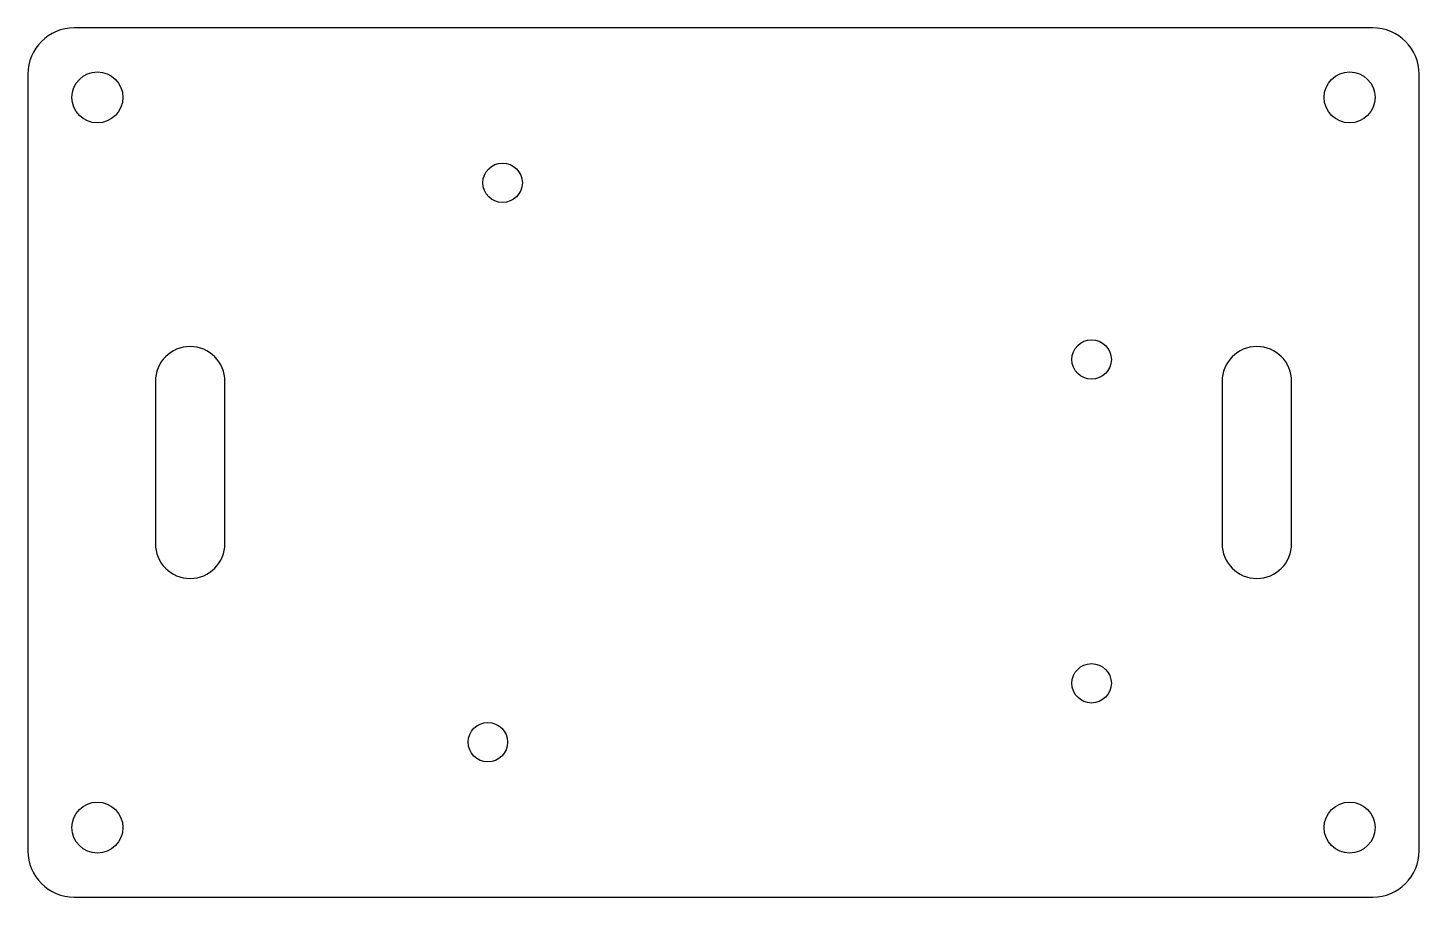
# Model space of a CAD drawing. Header units: millimetres. Extents: x 0 to 120, y 0 to 75.
import ezdxf

# ---------------------------------------------------------------- set-up
doc = ezdxf.new("R2010")
doc.units = ezdxf.units.MM

msp = doc.modelspace()

# ---------------------------------------------------------------- linework, layer by layer
at = {"layer": 'CUT'}
for p, q in [((116, 75), (4, 75)), ((0, 71), (0, 4)), ((120, 4), (120, 71)), ((11, 44.5), (11, 30.5)), ((17, 30.5), (17, 44.5)), ((103, 44.5), (103, 30.5)), ((109, 30.5), (109, 44.5)), ((4, 0), (116, 0))]:
    msp.add_line(p, q, dxfattribs=at)
for centre, radius in [((6, 69), 2.2), ((114, 69), 2.2), ((40.95, 61.63), 1.7), ((91.75, 46.39), 1.7), ((91.75, 18.45), 1.7), ((39.68, 13.37), 1.7), ((6, 6), 2.2), ((114, 6), 2.2)]:
    msp.add_circle(centre, radius, dxfattribs=at)
for centre, radius, start, end in [((4, 71), 4, 90, 180), ((116, 71), 4, 0, 90), ((14, 44.5), 3, 0, 180), ((106, 44.5), 3, 0, 180), ((14, 30.5), 3, 180, 360), ((106, 30.5), 3, 180, 360), ((4, 4), 4, 180, 270), ((116, 4), 4, 270, 360)]:
    msp.add_arc(centre, radius, start, end, dxfattribs=at)

doc.saveas('drawing.dxf')
